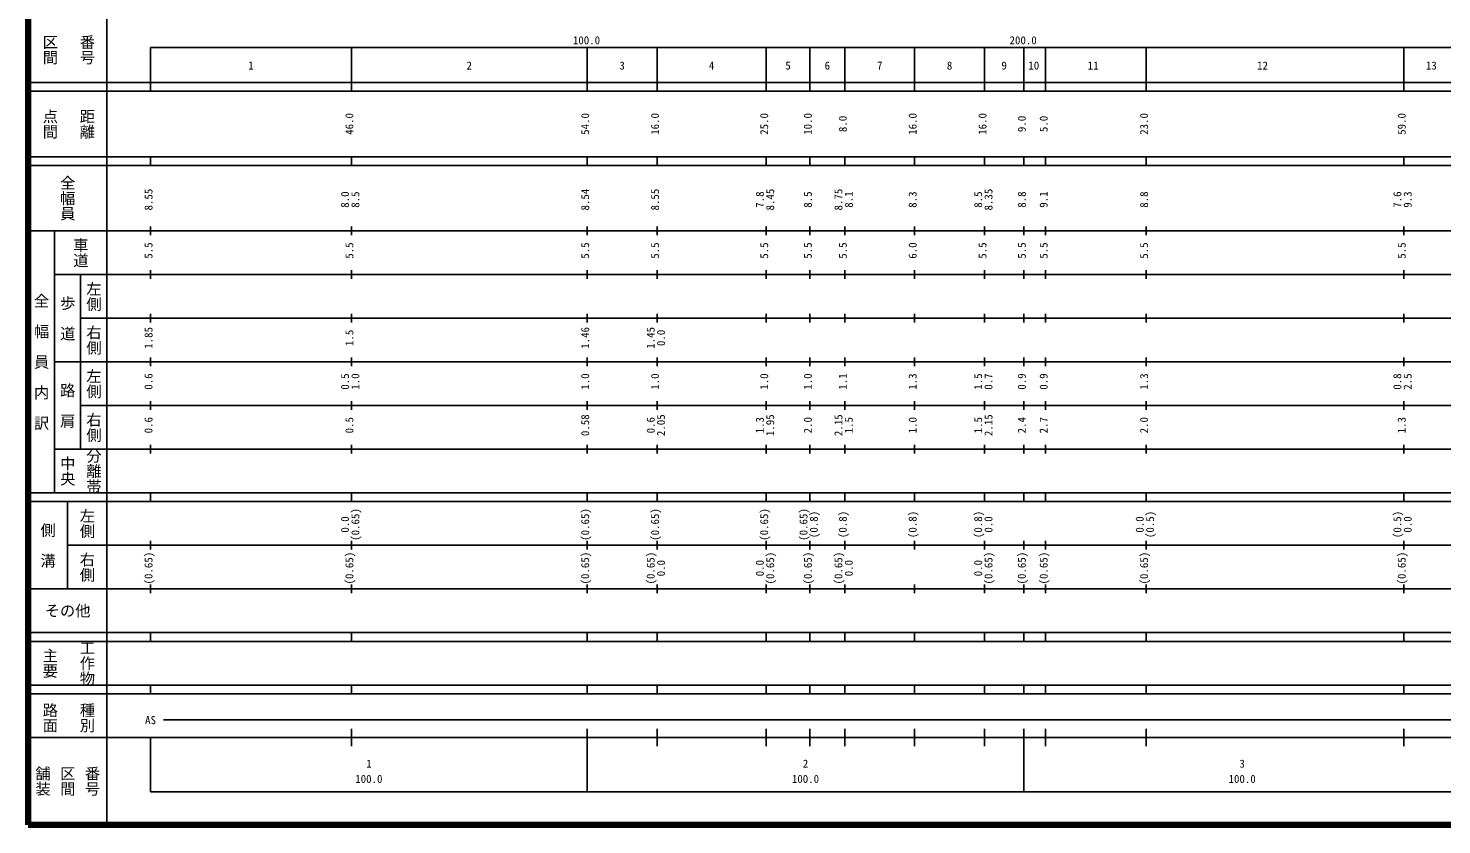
# Model space of a CAD drawing. Units: millimetres, scale not verified. Extents: x 40000 to 680000, y 20000 to 380000.
# Drawn here: x 40000 to 363711, y 20000 to 202409 of the extents above; entities that cross this region are included whole.
import ezdxf
from ezdxf.enums import TextEntityAlignment as Align

# ---------------------------------------------------------------- set-up
doc = ezdxf.new("R2010")
doc.units = ezdxf.units.MM
doc.header["$LTSCALE"] = 1000
doc.layers.add('M-TTL', color=2, linetype='Continuous', lineweight=140)
doc.layers.add('M-TTL-BAND', color=7, linetype='Continuous', lineweight=25)
doc.styles.add('@ＭＳ ゴシック', font='')
doc.styles.add('ＭＳ ゴシック', font='')
doc.styles.get('@ＭＳ ゴシック').set_extended_font_data('@MS Gothic')
doc.styles.get('ＭＳ ゴシック').set_extended_font_data('MS Gothic')

msp = doc.modelspace()

# ---------------------------------------------------------------- linework, layer by layer
at = {"layer": 'M-TTL'}
for p, q in [((40000, 380000), (40000, 20000)), ((40000, 20000), (680000, 20000))]:
    msp.add_line(p, q, dxfattribs=at)
at = {"layer": 'M-TTL-BAND'}
for p, q in [((58000, 370000), (58000, 20000)), ((68000, 198000), (579000, 198000)), ((68000, 198000), (68000, 188000)), ((114000, 188000), (114000, 198000)), ((168000, 188000), (168000, 198000)), ((184000, 188000), (184000, 198000)), ((209000, 188000), (209000, 198000)), ((219000, 188000), (219000, 198000)), ((227000, 188000), (227000, 198000)), ((243000, 188000), (243000, 198000)), ((259000, 188000), (259000, 198000)), ((268000, 188000), (268000, 198000)), ((273000, 188000), (273000, 198000)), ((296000, 188000), (296000, 198000)), ((355000, 188000), (355000, 198000)), ((40000, 190000), (579000, 190000)), ((40000, 188000), (579000, 188000)), ((40000, 173000), (579000, 173000)), ((68000, 171000), (68000, 173000)), ((114000, 171000), (114000, 173000)), ((168000, 171000), (168000, 173000)), ((184000, 171000), (184000, 173000)), ((209000, 171000), (209000, 173000)), ((219000, 171000), (219000, 173000)), ((227000, 171000), (227000, 173000)), ((243000, 171000), (243000, 173000)), ((259000, 171000), (259000, 173000)), ((268000, 171000), (268000, 173000)), ((273000, 171000), (273000, 173000)), ((296000, 171000), (296000, 173000)), ((355000, 171000), (355000, 173000)), ((40000, 171000), (579000, 171000)), ((40000, 156000), (579000, 156000)), ((46000, 96000), (46000, 156000)), ((68000, 155000), (68000, 157000)), ((114000, 155000), (114000, 157000)), ((168000, 155000), (168000, 157000)), ((184000, 155000), (184000, 157000)), ((209000, 155000), (209000, 157000)), ((219000, 155000), (219000, 157000)), ((227000, 155000), (227000, 157000)), ((243000, 155000), (243000, 157000)), ((259000, 155000), (259000, 157000)), ((268000, 155000), (268000, 157000)), ((273000, 155000), (273000, 157000)), ((296000, 155000), (296000, 157000)), ((355000, 155000), (355000, 157000)), ((46000, 146000), (579000, 146000)), ((52000, 146000), (52000, 106000)), ((68000, 145000), (68000, 147000)), ((114000, 145000), (114000, 147000)), ((168000, 145000), (168000, 147000)), ((184000, 145000), (184000, 147000)), ((209000, 145000), (209000, 147000)), ((219000, 145000), (219000, 147000)), ((227000, 145000), (227000, 147000)), ((243000, 145000), (243000, 147000)), ((259000, 145000), (259000, 147000)), ((268000, 145000), (268000, 147000)), ((273000, 145000), (273000, 147000)), ((296000, 145000), (296000, 147000)), ((355000, 145000), (355000, 147000)), ((52000, 136000), (579000, 136000)), ((68000, 135000), (68000, 137000)), ((114000, 135000), (114000, 137000)), ((168000, 135000), (168000, 137000)), ((184000, 135000), (184000, 137000)), ((209000, 135000), (209000, 137000)), ((219000, 135000), (219000, 137000)), ((227000, 135000), (227000, 137000)), ((243000, 135000), (243000, 137000)), ((259000, 135000), (259000, 137000)), ((268000, 135000), (268000, 137000)), ((273000, 135000), (273000, 137000)), ((296000, 135000), (296000, 137000)), ((355000, 135000), (355000, 137000)), ((68000, 125000), (68000, 127000)), ((114000, 125000), (114000, 127000)), ((168000, 125000), (168000, 127000)), ((184000, 125000), (184000, 127000)), ((209000, 125000), (209000, 127000)), ((219000, 125000), (219000, 127000)), ((227000, 125000), (227000, 127000)), ((243000, 125000), (243000, 127000)), ((259000, 125000), (259000, 127000)), ((268000, 125000), (268000, 127000)), ((273000, 125000), (273000, 127000)), ((296000, 125000), (296000, 127000)), ((355000, 125000), (355000, 127000)), ((46000, 126000), (579000, 126000)), ((68000, 115000), (68000, 117000)), ((114000, 115000), (114000, 117000)), ((168000, 115000), (168000, 117000)), ((184000, 115000), (184000, 117000)), ((209000, 115000), (209000, 117000)), ((219000, 115000), (219000, 117000)), ((227000, 115000), (227000, 117000)), ((243000, 115000), (243000, 117000)), ((259000, 115000), (259000, 117000)), ((268000, 115000), (268000, 117000)), ((273000, 115000), (273000, 117000)), ((296000, 115000), (296000, 117000)), ((355000, 115000), (355000, 117000)), ((52000, 116000), (579000, 116000)), ((68000, 105000), (68000, 107000)), ((114000, 105000), (114000, 107000)), ((168000, 105000), (168000, 107000)), ((184000, 105000), (184000, 107000)), ((209000, 105000), (209000, 107000)), ((219000, 105000), (219000, 107000)), ((227000, 105000), (227000, 107000)), ((243000, 105000), (243000, 107000)), ((259000, 105000), (259000, 107000)), ((268000, 105000), (268000, 107000)), ((273000, 105000), (273000, 107000)), ((296000, 105000), (296000, 107000)), ((355000, 105000), (355000, 107000)), ((46000, 106000), (579000, 106000)), ((40000, 96000), (579000, 96000)), ((40000, 94000), (579000, 94000)), ((49000, 94000), (49000, 74000)), ((68000, 94000), (68000, 96000)), ((114000, 94000), (114000, 96000)), ((168000, 94000), (168000, 96000)), ((184000, 94000), (184000, 96000)), ((209000, 94000), (209000, 96000)), ((219000, 94000), (219000, 96000)), ((227000, 94000), (227000, 96000)), ((243000, 94000), (243000, 96000)), ((259000, 94000), (259000, 96000)), ((268000, 94000), (268000, 96000)), ((273000, 94000), (273000, 96000)), ((296000, 94000), (296000, 96000)), ((355000, 94000), (355000, 96000)), ((68000, 83000), (68000, 85000)), ((114000, 83000), (114000, 85000)), ((168000, 83000), (168000, 85000)), ((184000, 83000), (184000, 85000)), ((209000, 83000), (209000, 85000)), ((219000, 83000), (219000, 85000)), ((227000, 83000), (227000, 85000)), ((243000, 83000), (243000, 85000)), ((259000, 83000), (259000, 85000)), ((268000, 83000), (268000, 85000)), ((273000, 83000), (273000, 85000)), ((296000, 83000), (296000, 85000)), ((355000, 83000), (355000, 85000)), ((49000, 84000), (579000, 84000)), ((68000, 73000), (68000, 75000)), ((114000, 73000), (114000, 75000)), ((168000, 73000), (168000, 75000)), ((184000, 73000), (184000, 75000)), ((209000, 73000), (209000, 75000)), ((219000, 73000), (219000, 75000)), ((227000, 73000), (227000, 75000)), ((243000, 73000), (243000, 75000)), ((259000, 73000), (259000, 75000)), ((268000, 73000), (268000, 75000)), ((273000, 73000), (273000, 75000)), ((296000, 73000), (296000, 75000)), ((355000, 73000), (355000, 75000)), ((40000, 74000), (579000, 74000)), ((40000, 64000), (579000, 64000)), ((40000, 62000), (579000, 62000)), ((68000, 62000), (68000, 64000)), ((114000, 62000), (114000, 64000)), ((168000, 62000), (168000, 64000)), ((184000, 62000), (184000, 64000)), ((209000, 62000), (209000, 64000)), ((219000, 62000), (219000, 64000)), ((227000, 62000), (227000, 64000)), ((243000, 62000), (243000, 64000)), ((259000, 62000), (259000, 64000)), ((268000, 62000), (268000, 64000)), ((273000, 62000), (273000, 64000)), ((296000, 62000), (296000, 64000)), ((355000, 62000), (355000, 64000)), ((40000, 52000), (579000, 52000)), ((68000, 50000), (68000, 52000)), ((114000, 50000), (114000, 52000)), ((168000, 50000), (168000, 52000)), ((184000, 50000), (184000, 52000)), ((209000, 50000), (209000, 52000)), ((219000, 50000), (219000, 52000)), ((227000, 50000), (227000, 52000)), ((243000, 50000), (243000, 52000)), ((259000, 50000), (259000, 52000)), ((268000, 50000), (268000, 52000)), ((273000, 50000), (273000, 52000)), ((296000, 50000), (296000, 52000)), ((355000, 50000), (355000, 52000)), ((40000, 50000), (579000, 50000)), ((71000, 44000), (565000, 44000)), ((40000, 40000), (579000, 40000)), ((68000, 40000), (68000, 27500)), ((114000, 38000), (114000, 42000)), ((168000, 27500), (168000, 42000)), ((184000, 38000), (184000, 42000)), ((209000, 38000), (209000, 42000)), ((219000, 38000), (219000, 42000)), ((227000, 38000), (227000, 42000)), ((243000, 38000), (243000, 42000)), ((259000, 38000), (259000, 42000)), ((268000, 27500), (268000, 42000)), ((273000, 38000), (273000, 42000)), ((296000, 38000), (296000, 42000)), ((355000, 38000), (355000, 42000)), ((68000, 27500), (579000, 27500))]:
    msp.add_line(p, q, dxfattribs=at)

# ---------------------------------------------------------------- texts
at = {"layer": 'M-TTL-BAND', "style": '@ＭＳ ゴシック'}
for s, p in [('番号', (53500, 197500)), ('区間', (45000, 197500)), ('点間', (45000, 180500)), ('距離', (53500, 180500)), ('全幅員', (49000, 163500)), ('車道', (52000, 151000)), ('左側', (55000, 141000)), ('全\u3000幅\u3000員\u3000内\u3000訳', (43000, 126000)), ('歩\u3000道', (49000, 136000)), ('右側', (55000, 131000)), ('左側', (55000, 121000)), ('路\u3000肩', (49000, 116000)), ('右側', (55000, 111000)), ('中央', (49000, 101000)), ('分離帯', (55000, 101000)), ('左側', (53500, 89000)), ('側\u3000溝', (44500, 84000)), ('右側', (53500, 79000)), ('工作物', (53500, 57000)), ('主要', (45000, 57000)), ('路面', (45000, 44500)), ('種別', (53500, 44500)), ('舗装', (43333, 30000)), ('区間', (49000, 30000)), ('番号', (54667, 30000))]:
    msp.add_text(s, height=2566, rotation=270, dxfattribs=at).set_placement(p, align=Align.MIDDLE_CENTER)
at = {"layer": 'M-TTL-BAND', "style": 'ＭＳ ゴシック'}
for s, p in [('100.0', (167844, 198195)), ('200.0', (267844, 198195)), ('1', (91000, 192405)), ('2', (141000, 192405)), ('3', (176000, 192405)), ('4', (196500, 192405)), ('5', (214000, 192405)), ('6', (223000, 192405)), ('7', (235000, 192405)), ('8', (251000, 192405)), ('9', (263500, 192405)), ('10', (270278, 192405)), ('11', (283874, 192405)), ('12', (322676, 192405)), ('13', (361333, 192405)), ('AS', (68000, 42500)), ('1', (118000, 32523)), ('2', (218000, 32523)), ('3', (318000, 32523)), ('100.0', (118000, 29033)), ('100.0', (218000, 29033)), ('100.0', (318000, 29033))]:
    msp.add_text(s, height=1833, dxfattribs=at).set_placement(p, align=Align.BOTTOM_CENTER)
for s, p in [('46.0', (115000, 180500)), ('54.0', (169000, 180500)), ('16.0', (185000, 180500)), ('25.0', (210000, 180500)), ('10.0', (220000, 180500)), ('8.0', (228000, 180500)), ('16.0', (244000, 180500)), ('16.0', (260000, 180500)), ('9.0', (269000, 180500)), ('5.0', (274000, 180500)), ('23.0', (297000, 180500)), ('59.0', (356000, 180500)), ('8.55', (69000, 163174)), ('8.54', (169000, 163174)), ('8.55', (185000, 163174)), ('8.45', (211370, 163174)), ('8.75', (227000, 163174)), ('8.35', (261370, 163174)), ('8.0', (114000, 163174)), ('8.5', (116370, 163174)), ('7.8', (209000, 163174)), ('8.5', (220000, 163174)), ('8.1', (229370, 163174)), ('8.3', (244000, 163174)), ('8.5', (259000, 163174)), ('8.8', (269000, 163174)), ('9.1', (274000, 163174)), ('8.8', (297000, 163174)), ('7.6', (355000, 163174)), ('9.3', (357370, 163174)), ('5.5', (69000, 151500)), ('5.5', (115000, 151500)), ('5.5', (169000, 151500)), ('5.5', (185000, 151500)), ('5.5', (210000, 151500)), ('5.5', (220000, 151500)), ('5.5', (228000, 151500)), ('6.0', (244000, 151500)), ('5.5', (260000, 151500)), ('5.5', (269000, 151500)), ('5.5', (274000, 151500)), ('5.5', (297000, 151500)), ('5.5', (356000, 151500)), ('1.85', (69000, 131500)), ('1.5', (115000, 131500)), ('1.46', (169000, 131500)), ('1.45', (184000, 131500)), ('0.0', (186370, 131500)), ('0.6', (69000, 121500)), ('0.5', (114000, 121500)), ('1.0', (116370, 121500)), ('1.0', (169000, 121500)), ('1.0', (185000, 121500)), ('1.0', (210000, 121500)), ('1.0', (220000, 121500)), ('1.1', (228000, 121500)), ('1.3', (244000, 121500)), ('1.5', (259000, 121500)), ('0.7', (261370, 121500)), ('0.9', (269000, 121500)), ('0.9', (274000, 121500)), ('1.3', (297000, 121500)), ('0.8', (355000, 121500)), ('2.5', (357370, 121500)), ('0.58', (169000, 111500)), ('2.05', (186370, 111500)), ('1.95', (211370, 111500)), ('2.15', (227000, 111500)), ('2.15', (261370, 111500)), ('0.6', (69000, 111500)), ('0.5', (115000, 111500)), ('0.6', (184000, 111500)), ('1.3', (209000, 111500)), ('2.0', (220000, 111500)), ('1.5', (229370, 111500)), ('1.0', (244000, 111500)), ('1.5', (259000, 111500)), ('2.4', (269000, 111500)), ('2.7', (274000, 111500)), ('2.0', (297000, 111500)), ('1.3', (356000, 111500)), ('(0.65)', (116370, 88764)), ('(0.65)', (169000, 88764)), ('(0.65)', (185000, 88764)), ('(0.65)', (210000, 88764)), ('(0.65)', (219000, 88764)), ('(0.8)', (221370, 88764)), ('(0.8)', (228000, 88764)), ('(0.8)', (244000, 88764)), ('(0.8)', (259000, 88764)), ('(0.5)', (298370, 88764)), ('(0.5)', (355000, 88764)), ('0.0', (114000, 88764)), ('0.0', (261370, 88764)), ('0.0', (296000, 88764)), ('0.0', (357370, 88764)), ('(0.65)', (69000, 78764)), ('(0.65)', (115000, 78764)), ('(0.65)', (169000, 78764)), ('(0.65)', (184000, 78764)), ('(0.65)', (211370, 78764)), ('(0.65)', (220000, 78764)), ('(0.65)', (227000, 78764)), ('(0.65)', (261370, 78764)), ('(0.65)', (269000, 78764)), ('(0.65)', (274000, 78764)), ('(0.65)', (297000, 78764)), ('(0.65)', (356000, 78764)), ('0.0', (186370, 78764)), ('0.0', (209000, 78764)), ('0.0', (229370, 78764)), ('0.0', (259000, 78764))]:
    msp.add_text(s, height=1833, rotation=90, dxfattribs=at).set_placement(p, align=Align.BOTTOM_CENTER)
msp.add_text('その他', height=2566, dxfattribs=at).set_placement((49000, 69000), align=Align.MIDDLE_CENTER)

doc.saveas('drawing.dxf')
